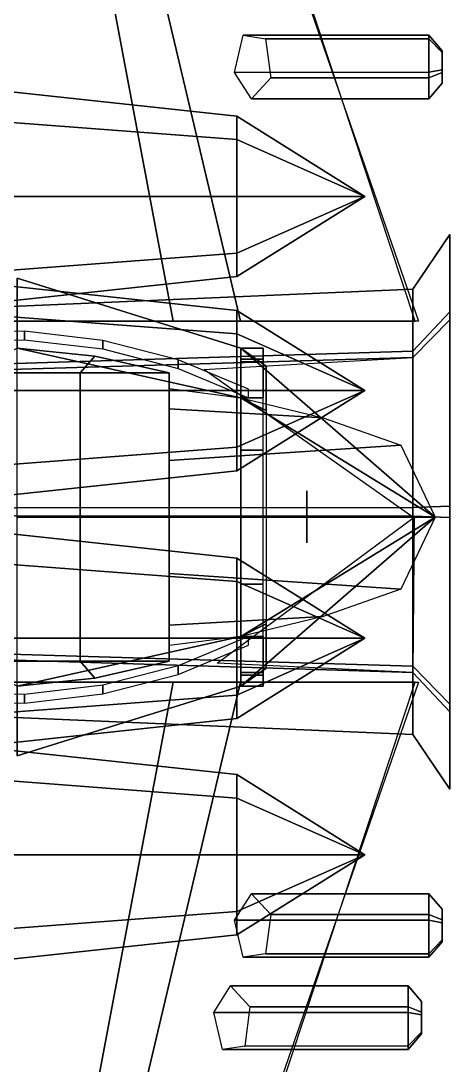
# Model space of a CAD drawing. Header units: metres. Extents: x -69.1 to 3.1, y -45.7 to 47.
# Drawn here: x -24.66 to -13.22, y -14.55 to 13.54 of the extents above; entities that cross this region are included whole.
import ezdxf

# ---------------------------------------------------------------- set-up
doc = ezdxf.new("R2010")
doc.units = ezdxf.units.M

msp = doc.modelspace()

# ---------------------------------------------------------------- linework, layer by layer
at = {"layer": 'AileD3', "color": 32}
for points in [[(-18.75, 5.46412, 14.681465), (-27.370001, 5.46412, 15.201466), (-27.818157, 16.52412, 14.323941), (-21.368446, 16.52412, 14.047113)], [(-13.970001, 5.46412, 11.641466), (-18.75, 5.46412, 14.681465), (-21.368446, 16.52412, 14.047113), (-17.791922, 16.52412, 12.428736)]]:
    msp.add_3dface(points, dxfattribs=at)
at = {"layer": 'AileD4', "color": 31}
for points in [[(-27.160002, 5.46412, 9.921465), (-20.56303, 5.46412, 10.451844), (-22.642756, 16.51412, 11.80772), (-27.647533, 16.51412, 11.521435)], [(-20.56303, 5.46412, 10.451844), (-14.060001, 5.46412, 11.681465), (-17.709246, 16.51412, 12.47144), (-22.642756, 16.51412, 11.80772)]]:
    msp.add_3dface(points, dxfattribs=at)
at = {"layer": 'AileG3', "color": 34}
for points in [[(-21.368446, -15.305876, 14.047113), (-27.818157, -15.305876, 14.323941), (-27.370001, -4.245875, 15.201466), (-18.75, -4.245875, 14.681465)], [(-17.791922, -15.305876, 12.428736), (-21.368446, -15.305876, 14.047113), (-18.75, -4.245875, 14.681465), (-13.970001, -4.245875, 11.641466)]]:
    msp.add_3dface(points, dxfattribs=at)
at = {"layer": 'AileG4', "color": 33}
for points in [[(-27.647533, -15.295875, 11.521435), (-22.642756, -15.295875, 11.80772), (-20.56303, -4.245875, 10.451844), (-27.160002, -4.245875, 9.921465)], [(-22.642756, -15.295875, 11.80772), (-17.709246, -15.295875, 12.47144), (-14.060001, -4.245875, 11.681465), (-20.56303, -4.245875, 10.451844)]]:
    msp.add_3dface(points, dxfattribs=at)
at = {"layer": 'Cabine', "color": 35}
for points in [[(-14.120001, 4.484837, 19.041887), (-35.509998, 3.847127, 18.378103), (-35.509998, 5.403825, 14.82303), (-14.120001, 6.32412, 14.841466)], [(-14.120001, 6.32412, 14.841466), (-35.509998, 5.403825, 14.82303), (-35.509998, 3.99076, 11.208459), (-14.120001, 4.654543, 10.57075)], [(-14.120001, 4.654543, 10.57075), (-35.509998, 3.99076, 11.208459), (-35.509998, 0.435685, 9.651764), (-14.120001, 0.454122, 8.731467)], [(-14.120001, 0.214121, 20.711464), (-35.509998, 0.232558, 19.791168), (-35.509998, 3.847127, 18.378103), (-14.120001, 4.484837, 19.041887)], [(-14.120001, 0.454122, 8.731467), (-35.509998, 0.435685, 9.651764), (-35.509998, -3.178884, 11.064829), (-14.120001, -3.816594, 10.401044)], [(-14.120001, -3.9863, 18.872181), (-35.509998, -3.322517, 18.234472), (-35.509998, 0.232558, 19.791168), (-14.120001, 0.214121, 20.711464)], [(-14.120001, -3.816594, 10.401044), (-35.509998, -3.178884, 11.064829), (-35.509998, -4.735582, 14.619903), (-14.120001, -5.655878, 14.601465)], [(-14.120001, -5.655878, 14.601465), (-35.509998, -4.735582, 14.619903), (-35.509998, -3.322517, 18.234472), (-14.120001, -3.9863, 18.872181)]]:
    msp.add_3dface(points, dxfattribs=at)
at = {"layer": 'Canon1', "color": 10}
for points in [[(-14.248446, -12.418381, 13.166951), (-14.248446, -13.128089, 13.984248), (-19.474554, -13.127668, 13.839347), (-19.019157, -12.41588, 13.157797)], [(-14.248446, -12.976365, 12.239421), (-14.248446, -12.418381, 13.166951), (-19.019157, -12.41588, 13.157797), (-18.502338, -12.9755, 12.384321)], [(-13.888444, -12.834556, 13.140065), (-13.888444, -13.198065, 13.558681), (-14.248446, -13.128089, 13.984248), (-14.248446, -12.418381, 13.166951)], [(-13.888444, -13.120352, 12.664989), (-13.888444, -12.834556, 13.140065), (-14.248446, -12.418381, 13.166951), (-14.248446, -12.976365, 12.239421)], [(-13.888444, -13.120352, 12.664989), (-13.888444, -13.198065, 13.558681), (-13.888444, -12.834556, 13.140065)], [(-14.248446, -13.128089, 13.984248), (-14.248446, -14.124697, 13.561834), (-19.239183, -14.127198, 13.487092), (-19.474554, -13.127668, 13.839347)], [(-14.248446, -14.030926, 12.483472), (-14.248446, -12.976365, 12.239421), (-18.502338, -12.9755, 12.384321), (-18.638323, -14.033153, 12.587838)], [(-13.888444, -13.660493, 12.78999), (-13.888444, -13.120352, 12.664989), (-14.248446, -12.976365, 12.239421), (-14.248446, -14.030926, 12.483472)], [(-13.888444, -13.198065, 13.558681), (-13.888444, -13.708522, 13.342321), (-14.248446, -14.124697, 13.561834), (-14.248446, -13.128089, 13.984248)], [(-13.888444, -13.120352, 12.664989), (-13.888444, -13.660493, 12.78999), (-13.888444, -13.708522, 13.342321)], [(-13.888444, -13.120352, 12.664989), (-13.888444, -13.708522, 13.342321), (-13.888444, -13.198065, 13.558681)], [(-13.888444, -13.708522, 13.342321), (-13.888444, -13.660493, 12.78999), (-14.248446, -14.030926, 12.483472), (-14.248446, -14.124697, 13.561834)], [(-14.248446, -14.124697, 13.561834), (-14.248446, -14.030926, 12.483472), (-18.638323, -14.033153, 12.587838), (-19.239183, -14.127198, 13.487092)]]:
    msp.add_3dface(points, dxfattribs=at)
at = {"layer": 'Canon2', "color": 9}
for points in [[(-13.688445, -9.938381, 13.166951), (-13.688445, -10.648089, 13.984248), (-18.914555, -10.647669, 13.839347), (-18.459158, -9.93588, 13.157797)], [(-13.688445, -10.496366, 12.239421), (-13.688445, -9.938381, 13.166951), (-18.459158, -9.93588, 13.157797), (-17.942339, -10.4955, 12.384321)], [(-13.328444, -10.354556, 13.140065), (-13.328444, -10.718064, 13.558681), (-13.688445, -10.648089, 13.984248), (-13.688445, -9.938381, 13.166951)], [(-13.328444, -10.640352, 12.664989), (-13.328444, -10.354556, 13.140065), (-13.688445, -9.938381, 13.166951), (-13.688445, -10.496366, 12.239421)], [(-13.328444, -10.640352, 12.664989), (-13.328444, -10.718064, 13.558681), (-13.328444, -10.354556, 13.140065)], [(-13.688445, -10.648089, 13.984248), (-13.688445, -11.644697, 13.561834), (-18.679186, -11.647198, 13.487092), (-18.914555, -10.647669, 13.839347)], [(-13.688445, -11.550926, 12.483472), (-13.688445, -10.496366, 12.239421), (-17.942339, -10.4955, 12.384321), (-18.078325, -11.553152, 12.587838)], [(-13.328444, -11.180493, 12.78999), (-13.328444, -10.640352, 12.664989), (-13.688445, -10.496366, 12.239421), (-13.688445, -11.550926, 12.483472)], [(-13.328444, -10.718064, 13.558681), (-13.328444, -11.228522, 13.342321), (-13.688445, -11.644697, 13.561834), (-13.688445, -10.648089, 13.984248)], [(-13.328444, -10.640352, 12.664989), (-13.328444, -11.180493, 12.78999), (-13.328444, -11.228522, 13.342321)], [(-13.328444, -10.640352, 12.664989), (-13.328444, -11.228522, 13.342321), (-13.328444, -10.718064, 13.558681)], [(-13.328444, -11.228522, 13.342321), (-13.328444, -11.180493, 12.78999), (-13.688445, -11.550926, 12.483472), (-13.688445, -11.644697, 13.561834)], [(-13.688445, -11.644697, 13.561834), (-13.688445, -11.550926, 12.483472), (-18.078325, -11.553152, 12.587838), (-18.679186, -11.647198, 13.487092)]]:
    msp.add_3dface(points, dxfattribs=at)
at = {"layer": 'Canon3', "color": 7}
for points in [[(-18.914555, 12.15591, 13.839347), (-18.679186, 13.155439, 13.487092), (-13.688445, 13.152939, 13.561834), (-13.688445, 12.156331, 13.984248)], [(-18.679186, 13.155439, 13.487092), (-18.078325, 13.061394, 12.587838), (-13.688445, 13.059167, 12.483472), (-13.688445, 13.152939, 13.561834)], [(-18.078325, 13.061394, 12.587838), (-17.942339, 12.003741, 12.384321), (-13.688445, 12.004606, 12.239421), (-13.688445, 13.059167, 12.483472)], [(-13.688445, 12.156331, 13.984248), (-13.688445, 13.152939, 13.561834), (-13.328444, 12.736763, 13.342321), (-13.328444, 12.226306, 13.558681)], [(-13.688445, 13.152939, 13.561834), (-13.688445, 13.059167, 12.483472), (-13.328444, 12.688734, 12.78999), (-13.328444, 12.736763, 13.342321)], [(-13.688445, 13.059167, 12.483472), (-13.688445, 12.004606, 12.239421), (-13.328444, 12.148594, 12.664989), (-13.328444, 12.688734, 12.78999)], [(-13.328444, 11.862797, 13.140065), (-13.328444, 12.226306, 13.558681), (-13.328444, 12.736763, 13.342321)], [(-13.328444, 11.862797, 13.140065), (-13.328444, 12.736763, 13.342321), (-13.328444, 12.688734, 12.78999)], [(-13.328444, 11.862797, 13.140065), (-13.328444, 12.688734, 12.78999), (-13.328444, 12.148594, 12.664989)], [(-18.459158, 11.444121, 13.157797), (-18.914555, 12.15591, 13.839347), (-13.688445, 12.156331, 13.984248), (-13.688445, 11.446622, 13.166951)], [(-13.688445, 11.446622, 13.166951), (-13.688445, 12.156331, 13.984248), (-13.328444, 12.226306, 13.558681), (-13.328444, 11.862797, 13.140065)], [(-13.688445, 12.004606, 12.239421), (-13.688445, 11.446622, 13.166951), (-13.328444, 11.862797, 13.140065), (-13.328444, 12.148594, 12.664989)], [(-17.942339, 12.003741, 12.384321), (-18.459158, 11.444121, 13.157797), (-13.688445, 11.446622, 13.166951), (-13.688445, 12.004606, 12.239421)]]:
    msp.add_3dface(points, dxfattribs=at)
at = {"layer": 'FuselageAvant', "color": 58}
for points in [[(-14.120001, 4.484837, 19.041887), (-14.120001, 6.32412, 14.841466), (-13.120001, 7.792535, 14.870884), (-13.120001, 5.502362, 20.101015)], [(-14.120001, 6.32412, 14.841466), (-14.120001, 4.654543, 10.57075), (-13.120001, 5.713671, 9.553226), (-13.120001, 7.792535, 14.870884)], [(-14.120001, 4.654543, 10.57075), (-14.120001, 0.454122, 8.731467), (-13.120001, 0.483539, 7.263053), (-13.120001, 5.713671, 9.553226)], [(-14.120001, 0.214121, 20.711464), (-14.120001, 4.484837, 19.041887), (-13.120001, 5.502362, 20.101015), (-13.120001, 0.184704, 21.779879)], [(-14.12349, 0.189042, 20.7082), (-19.741829, 4.16396, 18.461678), (-14.120001, 4.484837, 19.041887)], [(-14.120001, 0.454122, 8.731467), (-14.120001, -3.816594, 10.401044), (-13.120001, -4.834119, 9.341916), (-13.120001, 0.483539, 7.263053)], [(-19.38183, -3.739511, 18.321678), (-14.083488, 0.195408, 20.708195), (-14.120001, -3.9863, 18.872181)], [(-14.120001, -3.9863, 18.872181), (-14.120001, 0.214121, 20.711464), (-13.120001, 0.184704, 21.779879), (-13.120001, -5.045427, 19.889706)], [(-14.120001, -3.816594, 10.401044), (-14.120001, -5.655878, 14.601465), (-13.120001, -7.124292, 14.572047), (-13.120001, -4.834119, 9.341916)], [(-14.120001, -5.655878, 14.601465), (-14.120001, -3.9863, 18.872181), (-13.120001, -5.045427, 19.889706), (-13.120001, -7.124292, 14.572047)]]:
    msp.add_3dface(points, dxfattribs=at)
at = {"layer": 'HBomb1', "color": 21}
for points in [[(-27.174091, 10.976725, 8.430666), (-27.174091, 11.869879, 6.274401), (-18.856804, 10.976725, 6.274401), (-18.856804, 10.345168, 7.799115)], [(-27.174091, 11.869879, 6.274401), (-27.174091, 10.976725, 4.118138), (-18.856804, 10.34517, 4.749693), (-18.856804, 10.976725, 6.274401)], [(-27.174091, 8.82046, 9.323822), (-27.174091, 10.976725, 8.430666), (-18.856804, 10.345168, 7.799115), (-18.856804, 8.820457, 8.430671)], [(-27.174091, 10.976725, 4.118138), (-27.174091, 8.82046, 3.224981), (-18.856804, 8.82046, 4.118138), (-18.856804, 10.34517, 4.749693)], [(-18.856804, 10.345168, 7.799115), (-18.856804, 10.976725, 6.274401), (-15.411655, 8.82046, 6.274401)], [(-18.856804, 10.976725, 6.274401), (-18.856804, 10.34517, 4.749693), (-15.411655, 8.82046, 6.274401)], [(-18.856804, 10.34517, 4.749693), (-18.856804, 8.82046, 4.118138), (-15.411655, 8.82046, 6.274401)], [(-18.856804, 8.820457, 8.430671), (-18.856804, 10.345168, 7.799115), (-15.411655, 8.82046, 6.274401)], [(-27.174091, 6.664196, 8.430666), (-27.174091, 8.82046, 9.323822), (-18.856804, 8.820457, 8.430671), (-18.856804, 7.295747, 7.799115)], [(-27.174091, 8.82046, 3.224981), (-27.174091, 6.664196, 4.118138), (-18.856804, 7.29575, 4.749693), (-18.856804, 8.82046, 4.118138)], [(-18.856804, 7.295747, 7.799115), (-18.856804, 8.820457, 8.430671), (-15.411655, 8.82046, 6.274401)], [(-18.856804, 6.664194, 6.274401), (-18.856804, 7.295747, 7.799115), (-15.411655, 8.82046, 6.274401)], [(-18.856804, 7.29575, 4.749693), (-18.856804, 6.664194, 6.274401), (-15.411655, 8.82046, 6.274401)], [(-18.856804, 8.82046, 4.118138), (-18.856804, 7.29575, 4.749693), (-15.411655, 8.82046, 6.274401)], [(-27.174091, 6.664196, 4.118138), (-27.174091, 5.771043, 6.274401), (-18.856804, 6.664194, 6.274401), (-18.856804, 7.29575, 4.749693)], [(-27.174091, 5.771043, 6.274401), (-27.174091, 6.664196, 8.430666), (-18.856804, 7.295747, 7.799115), (-18.856804, 6.664194, 6.274401)]]:
    msp.add_3dface(points, dxfattribs=at)
at = {"layer": 'HBomb2', "color": 24}
for points in [[(-27.174091, 5.753317, 8.722475), (-27.174091, 6.646471, 6.566212), (-18.856804, 5.753317, 6.566212), (-18.856804, 5.12176, 8.090925)], [(-27.174091, 6.646471, 6.566212), (-27.174091, 5.753316, 4.409948), (-18.856804, 5.121762, 5.041504), (-18.856804, 5.753317, 6.566212)], [(-27.174091, 3.597053, 9.615633), (-27.174091, 5.753317, 8.722475), (-18.856804, 5.12176, 8.090925), (-18.856804, 3.59705, 8.722481)], [(-27.174091, 5.753316, 4.409948), (-27.174091, 3.597052, 3.516791), (-18.856804, 3.597052, 4.409948), (-18.856804, 5.121762, 5.041504)], [(-18.856804, 5.12176, 8.090925), (-18.856804, 5.753317, 6.566212), (-15.411655, 3.597053, 6.566212)], [(-18.856804, 5.753317, 6.566212), (-18.856804, 5.121762, 5.041504), (-15.411655, 3.597053, 6.566212)], [(-18.856804, 5.121762, 5.041504), (-18.856804, 3.597052, 4.409948), (-15.411655, 3.597053, 6.566212)], [(-18.856804, 3.59705, 8.722481), (-18.856804, 5.12176, 8.090925), (-15.411655, 3.597053, 6.566212)], [(-27.174091, 1.440788, 8.722475), (-27.174091, 3.597053, 9.615633), (-18.856804, 3.59705, 8.722481), (-18.856804, 2.07234, 8.090925)], [(-27.174091, 3.597052, 3.516791), (-27.174091, 1.440788, 4.409948), (-18.856804, 2.072341, 5.041504), (-18.856804, 3.597052, 4.409948)], [(-18.856804, 2.07234, 8.090925), (-18.856804, 3.59705, 8.722481), (-15.411655, 3.597053, 6.566212)], [(-18.856804, 1.440786, 6.566212), (-18.856804, 2.07234, 8.090925), (-15.411655, 3.597053, 6.566212)], [(-18.856804, 2.072341, 5.041504), (-18.856804, 1.440786, 6.566212), (-15.411655, 3.597053, 6.566212)], [(-18.856804, 3.597052, 4.409948), (-18.856804, 2.072341, 5.041504), (-15.411655, 3.597053, 6.566212)], [(-27.174091, 1.440788, 4.409948), (-27.174091, 0.547636, 6.566212), (-18.856804, 1.440786, 6.566212), (-18.856804, 2.072341, 5.041504)], [(-27.174091, 0.547636, 6.566212), (-27.174091, 1.440788, 8.722475), (-18.856804, 2.07234, 8.090925), (-18.856804, 1.440786, 6.566212)]]:
    msp.add_3dface(points, dxfattribs=at)
at = {"layer": 'HBomb3', "color": 11}
for points in [[(-27.174091, -0.911198, 8.208381), (-27.174091, -0.018045, 6.052116), (-18.856804, -0.911198, 6.052116), (-18.856804, -1.542754, 7.57683)], [(-27.174091, -0.018045, 6.052116), (-27.174091, -0.911199, 3.895853), (-18.856804, -1.542753, 4.527409), (-18.856804, -0.911198, 6.052116)], [(-27.174091, -3.067462, 9.101537), (-27.174091, -0.911198, 8.208381), (-18.856804, -1.542754, 7.57683), (-18.856804, -3.067464, 8.208386)], [(-27.174091, -0.911199, 3.895853), (-27.174091, -3.067463, 3.002697), (-18.856804, -3.067463, 3.895853), (-18.856804, -1.542753, 4.527409)], [(-18.856804, -1.542754, 7.57683), (-18.856804, -0.911198, 6.052116), (-15.411655, -3.067462, 6.052116)], [(-18.856804, -0.911198, 6.052116), (-18.856804, -1.542753, 4.527409), (-15.411655, -3.067462, 6.052116)], [(-18.856804, -1.542753, 4.527409), (-18.856804, -3.067463, 3.895853), (-15.411655, -3.067462, 6.052116)], [(-18.856804, -3.067464, 8.208386), (-18.856804, -1.542754, 7.57683), (-15.411655, -3.067462, 6.052116)], [(-27.174091, -5.223727, 8.208381), (-27.174091, -3.067462, 9.101537), (-18.856804, -3.067464, 8.208386), (-18.856804, -4.592174, 7.57683)], [(-27.174091, -3.067463, 3.002697), (-27.174091, -5.223727, 3.895853), (-18.856804, -4.592173, 4.527409), (-18.856804, -3.067463, 3.895853)], [(-18.856804, -4.592174, 7.57683), (-18.856804, -3.067464, 8.208386), (-15.411655, -3.067462, 6.052116)], [(-18.856804, -5.22373, 6.052116), (-18.856804, -4.592174, 7.57683), (-15.411655, -3.067462, 6.052116)], [(-18.856804, -4.592173, 4.527409), (-18.856804, -5.22373, 6.052116), (-15.411655, -3.067462, 6.052116)], [(-18.856804, -3.067463, 3.895853), (-18.856804, -4.592173, 4.527409), (-15.411655, -3.067462, 6.052116)], [(-27.174091, -5.223727, 3.895853), (-27.174091, -6.11688, 6.052116), (-18.856804, -5.22373, 6.052116), (-18.856804, -4.592173, 4.527409)], [(-27.174091, -6.11688, 6.052116), (-27.174091, -5.223727, 8.208381), (-18.856804, -4.592174, 7.57683), (-18.856804, -5.22373, 6.052116)]]:
    msp.add_3dface(points, dxfattribs=at)
at = {"layer": 'HBomb4', "color": 17}
for points in [[(-27.174091, -6.732818, 8.514782), (-27.174091, -5.839663, 6.358518), (-18.856804, -6.732818, 6.358518), (-18.856804, -7.364375, 7.883232)], [(-27.174091, -5.839663, 6.358518), (-27.174091, -6.732818, 4.202254), (-18.856804, -7.364373, 4.83381), (-18.856804, -6.732818, 6.358518)], [(-27.174091, -8.889082, 9.407939), (-27.174091, -6.732818, 8.514782), (-18.856804, -7.364375, 7.883232), (-18.856804, -8.889085, 8.514788)], [(-27.174091, -6.732818, 4.202254), (-27.174091, -8.889082, 3.309098), (-18.856804, -8.889082, 4.202254), (-18.856804, -7.364373, 4.83381)], [(-18.856804, -7.364375, 7.883232), (-18.856804, -6.732818, 6.358518), (-15.411655, -8.889082, 6.358518)], [(-18.856804, -6.732818, 6.358518), (-18.856804, -7.364373, 4.83381), (-15.411655, -8.889082, 6.358518)], [(-18.856804, -7.364373, 4.83381), (-18.856804, -8.889082, 4.202254), (-15.411655, -8.889082, 6.358518)], [(-18.856804, -8.889085, 8.514788), (-18.856804, -7.364375, 7.883232), (-15.411655, -8.889082, 6.358518)], [(-27.174091, -11.045346, 8.514782), (-27.174091, -8.889082, 9.407939), (-18.856804, -8.889085, 8.514788), (-18.856804, -10.413794, 7.883232)], [(-27.174091, -8.889082, 3.309098), (-27.174091, -11.045346, 4.202254), (-18.856804, -10.413794, 4.83381), (-18.856804, -8.889082, 4.202254)], [(-18.856804, -10.413794, 7.883232), (-18.856804, -8.889085, 8.514788), (-15.411655, -8.889082, 6.358518)], [(-18.856804, -11.045348, 6.358518), (-18.856804, -10.413794, 7.883232), (-15.411655, -8.889082, 6.358518)], [(-18.856804, -10.413794, 4.83381), (-18.856804, -11.045348, 6.358518), (-15.411655, -8.889082, 6.358518)], [(-18.856804, -8.889082, 4.202254), (-18.856804, -10.413794, 4.83381), (-15.411655, -8.889082, 6.358518)], [(-27.174091, -11.938499, 6.358518), (-27.174091, -11.045346, 8.514782), (-18.856804, -10.413794, 7.883232), (-18.856804, -11.045348, 6.358518)], [(-27.174091, -11.045346, 4.202254), (-27.174091, -11.938499, 6.358518), (-18.856804, -11.045348, 6.358518), (-18.856804, -10.413794, 4.83381)]]:
    msp.add_3dface(points, dxfattribs=at)
at = {"layer": 'TabBord', "color": 57}
for points in [[(-28.0359, 5.130319, 28.18664), (-28.0359, 4.900709, 28.740969), (-24.560007, 4.962713, 28.786842), (-24.560007, 5.19233, 28.232513)], [(-24.560007, 5.19233, 28.232513), (-24.560007, 4.962713, 28.786842), (-22.452608, 4.715503, 28.603962), (-22.452608, 4.945117, 28.049633)], [(-22.452608, 4.945117, 28.049633), (-22.452608, 4.715503, 28.603962), (-20.432405, 4.192248, 28.216867), (-20.432405, 4.421862, 27.662539)], [(-26.069443, 4.06912, 13.151034), (-24.760002, 4.734304, 17.368929), (-22.671572, 4.522313, 17.635536), (-23.069447, 4.06912, 13.351039)], [(-24.760002, 4.734304, 18.368929), (-22.671572, 4.522313, 18.635536), (-22.671572, 4.522313, 17.635536), (-24.760002, 4.734304, 17.368929)], [(-23.069447, 4.06912, 13.351039), (-22.671572, 4.522313, 17.635536), (-20.669449, 4.06912, 18.151037)], [(-22.671572, 4.522313, 18.635536), (-20.669449, 4.06912, 19.151039), (-20.669449, 4.06912, 18.151037), (-22.671572, 4.522313, 17.635536)], [(-18.14183, 4.442876, 25.531908), (-18.14183, 4.734304, 23.187687), (-18.741831, 4.734304, 23.187687), (-18.741831, 4.442876, 25.531908)], [(-18.14183, 4.734304, 23.187687), (-18.14183, 4.371659, 20.877691), (-18.741831, 4.371659, 20.877691), (-18.741831, 4.734304, 23.187687)], [(-20.432405, 4.421862, 27.662539), (-20.432405, 4.192248, 28.216867), (-18.541832, 3.403959, 27.633703), (-18.541832, 3.633569, 27.079374)], [(-18.14183, 3.403959, 27.633703), (-18.14183, 4.442876, 25.531908), (-18.741831, 4.442876, 25.531908), (-18.741831, 3.403959, 27.633703)], [(-18.14183, 4.371659, 20.877691), (-18.14183, 3.403959, 18.741678), (-18.741831, 3.403959, 18.741678), (-18.741831, 4.371659, 20.877691)], [(-26.069447, -3.68467, 13.151035), (-26.069443, 4.06912, 13.151034), (-23.069447, 4.06912, 13.351039), (-23.069448, -3.68467, 13.351036)], [(-23.069448, -3.68467, 13.351036), (-23.069447, 4.06912, 13.351039), (-20.669449, 4.06912, 18.151037), (-20.669447, -3.68467, 18.151035)], [(-20.669449, 4.06912, 18.151037), (-20.669449, 4.06912, 19.151039), (-20.669447, 3.649882, 19.709253)], [(-20.669449, 4.06912, 18.151037), (-20.669447, 3.649882, 19.709253), (-20.669447, 3.108186, 20.151037)], [(-20.669449, 4.06912, 18.151037), (-20.669447, 3.108186, 20.151037), (-20.669447, 1.715539, 20.861662)], [(-20.669449, 4.06912, 18.151037), (-20.669447, 1.715539, 20.861662), (-20.669447, 0.196961, 21.151039)], [(-20.669449, 4.06912, 18.151037), (-20.669447, 0.196961, 21.151039), (-20.669447, -1.321617, 20.861664)], [(-20.669449, 4.06912, 18.151037), (-20.669447, -1.321617, 20.861664), (-20.669447, -2.714265, 20.151037)], [(-20.669449, 4.06912, 18.151037), (-20.669447, -2.714265, 20.151037), (-20.669447, -3.25596, 19.709251)], [(-20.669449, 4.06912, 18.151037), (-20.669447, -3.25596, 19.709251), (-20.669447, -3.68467, 19.151037)], [(-20.669449, 4.06912, 18.151037), (-20.669447, -3.68467, 19.151037), (-20.669447, -3.68467, 18.151035)], [(-20.669447, 3.649882, 19.709253), (-18.741831, 3.403959, 19.741676), (-16.527378, 2.86391, 20.524719), (-20.669447, 3.108186, 20.151037)], [(-18.14183, 1.995541, 28.930492), (-18.14183, 3.403959, 27.633703), (-18.741831, 3.403959, 27.633703), (-18.741831, 1.995541, 28.930492)], [(-20.669447, 3.108186, 20.151037), (-16.527378, 2.86391, 20.524719), (-14.44349, 2.12904, 21.368202), (-20.669447, 1.715539, 20.861662)], [(-20.669447, 3.045737, 17.391043), (-20.669447, 3.108186, 20.151037), (-20.669447, -2.714265, 20.151037), (-20.669447, -2.674263, 17.391043)], [(-20.669447, 1.715539, 20.861662), (-14.44349, 2.12904, 21.368202), (-13.520004, 0.192225, 21.76259), (-20.669447, 0.196961, 21.151039)], [(-18.14183, 0.192225, 29.4753), (-18.14183, 1.995541, 28.930492), (-18.741831, 1.995541, 28.930492), (-18.741831, 0.192225, 29.4753)], [(-16.969446, 0.49695, 22.755836), (-16.969446, 0.896953, 22.688667), (-16.969446, 0.896953, 22.823006)], [(-16.969446, 0.505969, 23.181162), (-16.969446, 0.696954, 22.918297), (-16.969446, 0.767589, 22.941246), (-16.969446, 0.549625, 23.241247)], [(-16.969446, 0.696954, 22.918297), (-16.969446, 0.696954, 22.593374), (-16.969446, 0.767589, 22.570425), (-16.969446, 0.767589, 22.941246)], [(-16.969446, 0.696954, 22.593374), (-16.969446, 0.505969, 22.330509), (-16.969446, 0.549625, 22.270424), (-16.969446, 0.767589, 22.570425)], [(-16.969446, 0.505969, 22.330509), (-16.969446, 0.196953, 22.230106), (-16.969446, 0.196953, 22.155836), (-16.969446, 0.549625, 22.270424)], [(-16.969446, 0.196953, 23.281567), (-16.969446, 0.505969, 23.181162), (-16.969446, 0.549625, 23.241247), (-16.969446, 0.196953, 23.355839)], [(-16.969446, -0.003039, 21.351038), (-16.969446, 0.39696, 21.351038), (-16.969446, 0.196961, 22.351036)], [(-20.669447, 0.196961, 21.151039), (-13.520004, 0.192225, 21.76259), (-14.443488, -1.744591, 21.368198), (-20.669447, -1.321617, 20.861664)], [(-18.14183, -1.611084, 28.930492), (-18.14183, 0.192225, 29.4753), (-18.741831, 0.192225, 29.4753), (-18.741831, -1.611084, 28.930492)], [(-16.969446, 0.196953, 23.055834), (-16.969446, 0.264123, 23.455835), (-16.969446, 0.129783, 23.455835)], [(-16.969446, 0.196953, 22.230106), (-16.969446, -0.112063, 22.330511), (-16.969446, -0.155719, 22.270426), (-16.969446, 0.196953, 22.155836)], [(-16.969446, -0.112063, 23.181162), (-16.969446, 0.196953, 23.281567), (-16.969446, 0.196953, 23.355839), (-16.969446, -0.155719, 23.241247)], [(-16.969446, -0.103044, 22.755836), (-16.969446, -0.503047, 22.823004), (-16.969446, -0.503047, 22.688665)], [(-16.969446, -0.112063, 22.330511), (-16.969446, -0.303047, 22.593376), (-16.969446, -0.373683, 22.570427), (-16.969446, -0.155719, 22.270426)], [(-16.969446, -0.303047, 22.918297), (-16.969446, -0.112063, 23.181162), (-16.969446, -0.155719, 23.241247), (-16.969446, -0.373683, 22.941246)], [(-16.969446, -0.303047, 22.593376), (-16.969446, -0.303047, 22.918297), (-16.969446, -0.373683, 22.941246), (-16.969446, -0.373683, 22.570427)], [(-20.669447, -1.321617, 20.861664), (-14.443488, -1.744591, 21.368198), (-16.52738, -2.479465, 20.524719), (-20.669447, -2.714265, 20.151037)], [(-18.14183, -3.01951, 27.633703), (-18.14183, -1.611084, 28.930492), (-18.741831, -1.611084, 28.930492), (-18.741831, -3.01951, 27.633703)], [(-20.669447, -2.714265, 20.151037), (-16.52738, -2.479465, 20.524719), (-18.741831, -3.01951, 19.741676), (-20.669447, -3.25596, 19.709251)], [(-18.541832, -3.24912, 27.079374), (-18.541832, -3.01951, 27.633703), (-20.432405, -3.807799, 28.216867), (-20.432405, -4.037409, 27.662539)], [(-18.14183, -3.01951, 18.741678), (-18.14183, -3.98721, 20.877689), (-18.741831, -3.98721, 20.877689), (-18.741831, -3.01951, 18.741678)], [(-18.14183, -4.058423, 25.531908), (-18.14183, -3.01951, 27.633703), (-18.741831, -3.01951, 27.633703), (-18.741831, -4.058423, 25.531908)], [(-24.760002, -4.349854, 17.368929), (-26.069447, -3.68467, 13.151035), (-23.069448, -3.68467, 13.351036), (-22.671576, -4.137864, 17.635538)], [(-22.671576, -4.137864, 17.635538), (-23.069448, -3.68467, 13.351036), (-20.669447, -3.68467, 18.151035)], [(-20.669447, -3.68467, 19.151037), (-22.671576, -4.137864, 18.635538), (-22.671576, -4.137864, 17.635538), (-20.669447, -3.68467, 18.151035)], [(-20.432405, -4.037409, 27.662539), (-20.432405, -3.807799, 28.216867), (-22.452608, -4.331053, 28.603962), (-22.452608, -4.560664, 28.049633)], [(-22.671576, -4.137864, 18.635538), (-24.760002, -4.349854, 18.368929), (-24.760002, -4.349854, 17.368929), (-22.671576, -4.137864, 17.635538)], [(-18.14183, -3.98721, 20.877689), (-18.14183, -4.349854, 23.187687), (-18.741831, -4.349854, 23.187687), (-18.741831, -3.98721, 20.877689)], [(-18.14183, -4.349854, 23.187687), (-18.14183, -4.058423, 25.531908), (-18.741831, -4.058423, 25.531908), (-18.741831, -4.349854, 23.187687)], [(-22.452608, -4.560664, 28.049633), (-22.452608, -4.331053, 28.603962), (-24.560007, -4.578263, 28.786842), (-24.560007, -4.807873, 28.232513)], [(-24.560007, -4.807873, 28.232513), (-24.560007, -4.578263, 28.786842), (-28.0359, -4.516259, 28.740969), (-28.0359, -4.745869, 28.18664)]]:
    msp.add_3dface(points, dxfattribs=at)
at = {"layer": 'Verriere', "color": 61}
for points in [[(-18.741831, 4.734304, 23.187687), (-18.741831, 3.40396, 27.633703), (-24.760006, 4.734303, 29.944155), (-24.760006, 6.615695, 23.656538)], [(-18.741831, 3.403959, 18.741678), (-18.741831, 4.734304, 23.187687), (-24.760006, 6.615695, 23.656538), (-24.760002, 4.734303, 17.368931)], [(-18.741831, 3.40396, 27.633703), (-18.741831, 0.192224, 29.4753), (-24.760006, 0.192224, 32.548561), (-24.760006, 4.734303, 29.944155)], [(-13.520004, 0.192224, 20.76259), (-13.520004, 0.192224, 20.76259), (-18.741831, 3.40396, 27.633703), (-18.741831, 4.734304, 23.187687)], [(-13.520004, 0.192224, 20.76259), (-13.520004, 0.192224, 20.76259), (-18.741831, 4.734304, 23.187687), (-18.741831, 3.403959, 18.741678)], [(-18.741831, 3.40396, 27.633703), (-18.741831, 4.734304, 23.187687), (-18.061832, 4.254597, 23.284937), (-18.061832, 3.064756, 27.261391)], [(-18.741831, 4.734304, 23.187687), (-18.741831, 3.403959, 18.741678), (-18.061832, 3.064755, 19.00849), (-18.061832, 4.254597, 23.284937)], [(-13.520004, 0.192224, 20.76259), (-13.520004, 0.192224, 20.76259), (-18.741831, 0.192224, 29.4753), (-18.741831, 3.40396, 27.633703)], [(-18.741831, 0.192224, 29.4753), (-18.741831, 3.40396, 27.633703), (-18.061832, 3.064756, 27.261391), (-18.061832, 0.192224, 28.908489)], [(-18.741831, 0.192224, 29.4753), (-18.741831, -3.019511, 27.633703), (-24.760006, -4.349854, 29.944147), (-24.760006, 0.192224, 32.548561)], [(-13.520004, 0.192224, 20.76259), (-13.520004, 0.192224, 20.76259), (-18.741831, -3.019511, 18.741678), (-18.741831, -4.349854, 23.187687)], [(-13.520004, 0.192224, 20.76259), (-13.520004, 0.192224, 20.76259), (-18.741831, -4.349854, 23.187687), (-18.741831, -3.019511, 27.633703)], [(-13.520004, 0.192224, 20.76259), (-13.520004, 0.192224, 20.76259), (-18.741831, -3.019511, 27.633703), (-18.741831, 0.192224, 29.4753)], [(-18.741831, -3.019511, 27.633703), (-18.741831, 0.192224, 29.4753), (-18.061832, 0.192224, 28.908489), (-18.061832, -2.680307, 27.261391)], [(-18.741831, -3.019511, 18.741678), (-18.741831, -4.349854, 23.187687), (-18.061832, -3.870147, 23.284937), (-18.061832, -2.680306, 19.00849)], [(-18.741831, -4.349854, 23.187687), (-18.741831, -3.019511, 27.633703), (-18.061832, -2.680307, 27.261391), (-18.061832, -3.870147, 23.284937)], [(-18.741831, -4.349854, 23.187687), (-18.741831, -3.019511, 18.741678), (-24.760002, -4.349854, 17.368931), (-24.760006, -6.231246, 23.656538)], [(-18.741831, -3.019511, 27.633703), (-18.741831, -4.349854, 23.187687), (-24.760006, -6.231246, 23.656538), (-24.760006, -4.349854, 29.944147)]]:
    msp.add_3dface(points, dxfattribs=at)

doc.saveas('drawing.dxf')
